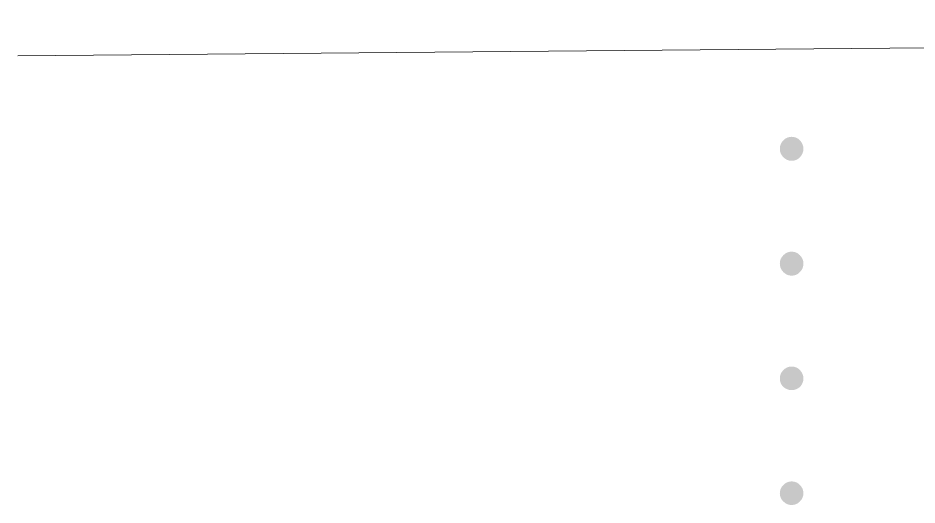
# Paper-space layout 'Layout1' of a CAD drawing. Header units: millimetres. Extents: x 25 to 207, y 70 to 253.
# Drawn here: x 25.03 to 62.88, y 71.03 to 91.52 of the extents above; entities that cross this region are included whole.
import ezdxf

# ---------------------------------------------------------------- set-up
doc = ezdxf.new("R2010")
doc.units = ezdxf.units.MM
doc.header["$MEASUREMENT"] = 0
doc.layers.get('0').update_dxf_attribs({"linetype": 'CONTINUOUS'})

psp = doc.layouts.get("Layout1")

# ---------------------------------------------------------------- hatches: boundary and pattern name
at = {"true_color": 0x000007}
h = psp.add_hatch(color=0, dxfattribs=at)
edge = h.paths.add_edge_path()
edge.add_spline(control_points=[(58.098, 86.005), (58.098, 85.872), (58.048, 85.757), (57.949, 85.657), (57.949, 85.657), (57.866, 85.558), (57.734, 85.508), (57.601, 85.508), (57.601, 85.508), (57.469, 85.508), (57.353, 85.558), (57.254, 85.657), (57.254, 85.657), (57.155, 85.757), (57.105, 85.872), (57.105, 86.005), (57.105, 86.005), (57.105, 86.154), (57.155, 86.27), (57.254, 86.369), (57.254, 86.369), (57.353, 86.468), (57.469, 86.518), (57.601, 86.518), (57.601, 86.518), (57.734, 86.518), (57.866, 86.468), (57.949, 86.369), (57.949, 86.369), (58.048, 86.27), (58.098, 86.154), (58.098, 86.005)], knot_values=[0, 0, 0, 0, 0.03125, 0.03125, 0.03125, 0.03125, 0.0625, 0.0625, 0.0625, 0.0625, 0.09375, 0.09375, 0.09375, 0.09375, 0.125, 0.125, 0.125, 0.125, 0.15625, 0.15625, 0.15625, 0.15625, 0.1875, 0.1875, 0.1875, 0.1875, 0.21875, 0.21875, 0.21875, 0.21875, 1, 1, 1, 1], degree=3, periodic=0)
h = psp.add_hatch(color=0, dxfattribs=at)
edge = h.paths.add_edge_path()
edge.add_spline(control_points=[(58.098, 81.188), (58.098, 81.039), (58.048, 80.923), (57.949, 80.824), (57.949, 80.824), (57.866, 80.725), (57.734, 80.675), (57.601, 80.675), (57.601, 80.675), (57.469, 80.675), (57.353, 80.725), (57.254, 80.824), (57.254, 80.824), (57.155, 80.923), (57.105, 81.039), (57.105, 81.188), (57.105, 81.188), (57.105, 81.321), (57.155, 81.436), (57.254, 81.536), (57.254, 81.536), (57.353, 81.635), (57.469, 81.685), (57.601, 81.685), (57.601, 81.685), (57.734, 81.685), (57.866, 81.635), (57.949, 81.536), (57.949, 81.536), (58.048, 81.436), (58.098, 81.321), (58.098, 81.188)], knot_values=[0, 0, 0, 0, 0.03125, 0.03125, 0.03125, 0.03125, 0.0625, 0.0625, 0.0625, 0.0625, 0.09375, 0.09375, 0.09375, 0.09375, 0.125, 0.125, 0.125, 0.125, 0.15625, 0.15625, 0.15625, 0.15625, 0.1875, 0.1875, 0.1875, 0.1875, 0.21875, 0.21875, 0.21875, 0.21875, 1, 1, 1, 1], degree=3, periodic=0)
h = psp.add_hatch(color=0, dxfattribs=at)
edge = h.paths.add_edge_path()
edge.add_spline(control_points=[(58.098, 76.355), (58.098, 76.206), (58.048, 76.09), (57.949, 75.991), (57.949, 75.991), (57.866, 75.908), (57.734, 75.858), (57.601, 75.858), (57.601, 75.858), (57.469, 75.858), (57.353, 75.908), (57.254, 75.991), (57.254, 75.991), (57.155, 76.09), (57.105, 76.206), (57.105, 76.355), (57.105, 76.355), (57.105, 76.487), (57.155, 76.603), (57.254, 76.703), (57.254, 76.703), (57.353, 76.802), (57.469, 76.852), (57.601, 76.852), (57.601, 76.852), (57.734, 76.852), (57.866, 76.802), (57.949, 76.703), (57.949, 76.703), (58.048, 76.603), (58.098, 76.487), (58.098, 76.355)], knot_values=[0, 0, 0, 0, 0.03125, 0.03125, 0.03125, 0.03125, 0.0625, 0.0625, 0.0625, 0.0625, 0.09375, 0.09375, 0.09375, 0.09375, 0.125, 0.125, 0.125, 0.125, 0.15625, 0.15625, 0.15625, 0.15625, 0.1875, 0.1875, 0.1875, 0.1875, 0.21875, 0.21875, 0.21875, 0.21875, 1, 1, 1, 1], degree=3, periodic=0)
h = psp.add_hatch(color=0, dxfattribs=at)
edge = h.paths.add_edge_path()
edge.add_spline(control_points=[(58.098, 71.522), (58.098, 71.389), (58.048, 71.257), (57.949, 71.174), (57.949, 71.174), (57.866, 71.075), (57.734, 71.025), (57.601, 71.025), (57.601, 71.025), (57.469, 71.025), (57.353, 71.075), (57.254, 71.174), (57.254, 71.174), (57.155, 71.257), (57.105, 71.389), (57.105, 71.522), (57.105, 71.522), (57.105, 71.654), (57.155, 71.77), (57.254, 71.869), (57.254, 71.869), (57.353, 71.969), (57.469, 72.018), (57.601, 72.018), (57.601, 72.018), (57.734, 72.018), (57.866, 71.969), (57.949, 71.869), (57.949, 71.869), (58.048, 71.77), (58.098, 71.654), (58.098, 71.522)], knot_values=[0, 0, 0, 0, 0.03125, 0.03125, 0.03125, 0.03125, 0.0625, 0.0625, 0.0625, 0.0625, 0.09375, 0.09375, 0.09375, 0.09375, 0.125, 0.125, 0.125, 0.125, 0.15625, 0.15625, 0.15625, 0.15625, 0.1875, 0.1875, 0.1875, 0.1875, 0.21875, 0.21875, 0.21875, 0.21875, 1, 1, 1, 1], degree=3, periodic=0)

# ---------------------------------------------------------------- linework, layer by layer
at = {"color": 0, "linetype": 'Continuous', "lineweight": 15, "true_color": 0xbdd7ee}
psp.add_lwpolyline([(25.027, 89.928), (206.968, 91.517), (206.968, 91.517)], dxfattribs=at)

doc.saveas('drawing.dxf')
